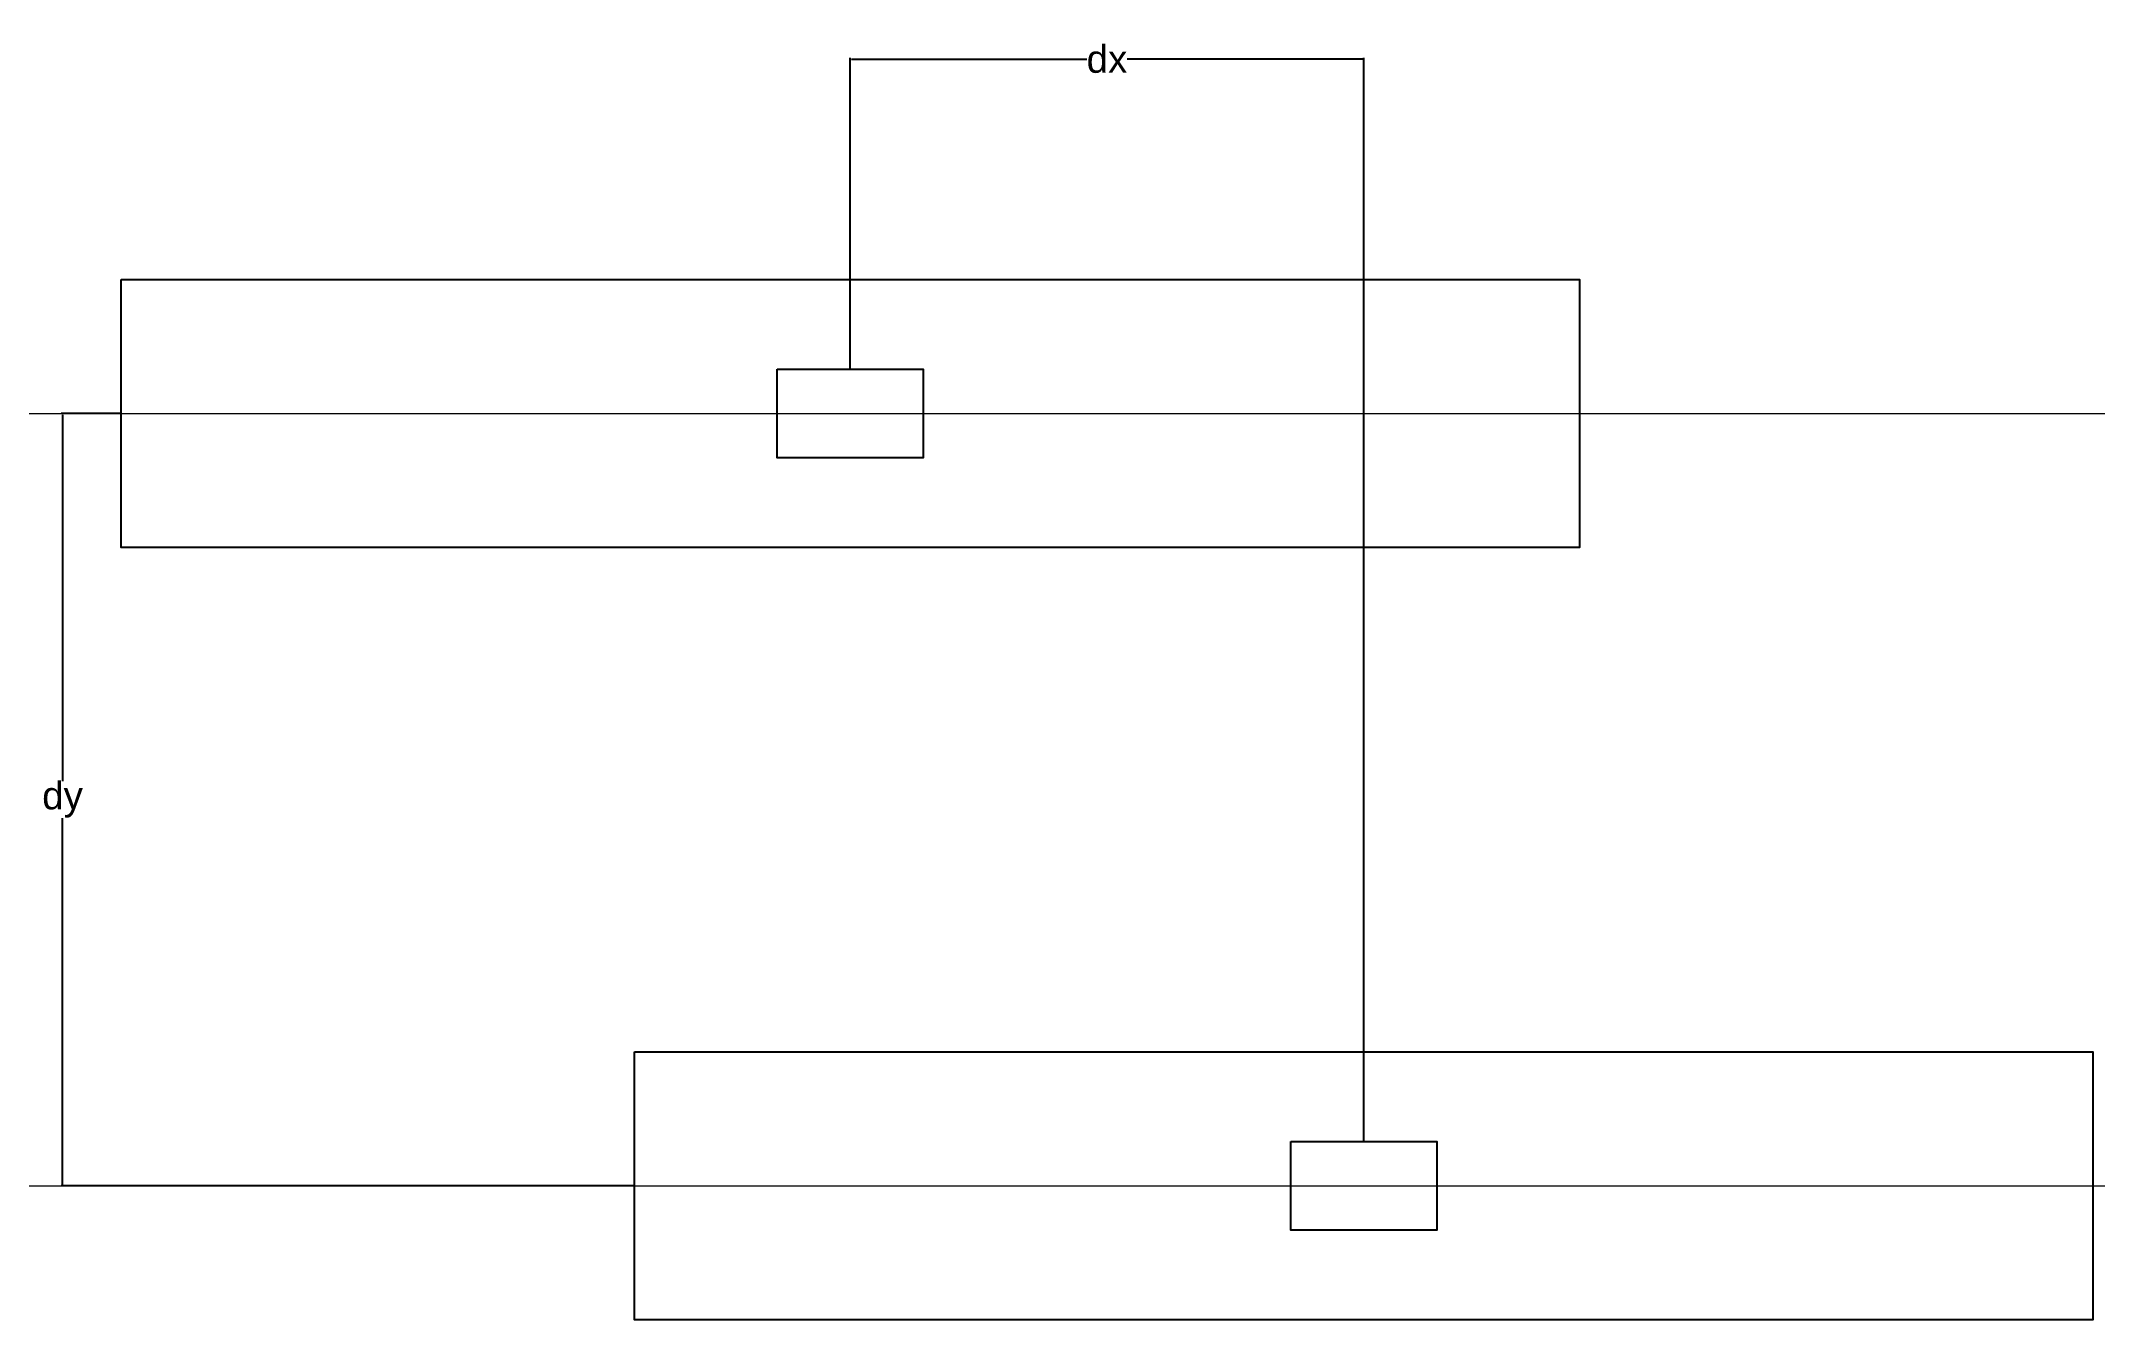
# Model space of a CAD drawing. Header units: millimetres. Extents: x 29 to 327, y 54 to 239.
import ezdxf

# ---------------------------------------------------------------- set-up
doc = ezdxf.new("R2010")
doc.units = ezdxf.units.MM
doc.header["$MEASUREMENT"] = 0
doc.linetypes.add('Amconstr', pattern=[9999, 9999, 0])
doc.layers.add('AM_CL', color=1, linetype='Amconstr', lineweight=15)
doc.styles.get("Standard").update_dxf_attribs({"font": 'arial.ttf'})
doc.dimstyles.get("Standard").update_dxf_attribs({"dimtxt": 4, "dimasz": 0.18, "dimexe": 0.18, "dimexo": 0.0625, "dimgap": 0.09, "dimtad": 0, "dimtih": 1, "dimtoh": 1, "dimdec": 4, "dimzin": 0, "dimdsep": 46, "dimtxsty": 'Standard', "dimcen": 0.09, "dimadec": 0, "dimazin": 0, "dimtfac": 1, "dimtdec": 4, "dimtofl": 0, "dimtmove": 0, "dimatfit": 3, "dimfxl": 1, "dimtolj": 1, "dimtzin": 0, "dimarcsym": 0})

# ---------------------------------------------------------------- blocks, each defined once
blk = doc.blocks.new('*D8')
at = {"color": 0, "lineweight": -2, "transparency": 16777216}
for p, q in [((40.85, 184.92), (32.26, 184.92)), ((32.44, 184.74), (32.44, 131.65)), ((32.44, 73.22), (32.44, 126.3)), ((115.28, 73.04), (32.26, 73.04))]:
    blk.add_line(p, q, dxfattribs=at)
at = {"color": 0, "transparency": 16777216}
for points in [[(32.41, 184.74), (32.47, 184.74), (32.44, 184.92)], [(32.41, 73.22), (32.47, 73.22), (32.44, 73.04)]]:
    blk.add_solid(points, dxfattribs=at)
at = {"layer": 'Defpoints', "color": 0, "transparency": 16777216}
for p in [(40.92, 184.92), (32.44, 73.04), (115.34, 73.04)]:
    blk.add_point(p, dxfattribs=at)
at = {"color": 0, "transparency": 16777216, "insert": (32.44, 128.98), "char_height": 4, "attachment_point": 5}
blk.add_mtext('\\A1;dy', dxfattribs=at)
blk = doc.blocks.new('*D9')
at = {"color": 0, "lineweight": -2, "transparency": 16777216}
for p, q in [((146.61, 191.4), (146.61, 236.44)), ((146.79, 236.26), (180.9, 236.26)), ((220.86, 236.26), (186.75, 236.26)), ((221.04, 79.51), (221.04, 236.44))]:
    blk.add_line(p, q, dxfattribs=at)
at = {"color": 0, "transparency": 16777216}
for points in [[(146.79, 236.29), (146.79, 236.23), (146.61, 236.26)], [(220.86, 236.29), (220.86, 236.23), (221.04, 236.26)]]:
    blk.add_solid(points, dxfattribs=at)
at = {"layer": 'Defpoints', "color": 0, "transparency": 16777216}
for p in [(221.04, 236.26), (146.61, 191.33), (221.04, 79.45)]:
    blk.add_point(p, dxfattribs=at)
at = {"color": 0, "transparency": 16777216, "insert": (183.82, 236.26), "char_height": 4, "attachment_point": 5}
blk.add_mtext('\\A1;dx', dxfattribs=at)

msp = doc.modelspace()

# ---------------------------------------------------------------- linework, layer by layer
for p, q in [((40.91566, 184.91639), (40.91566, 184.91639)), ((40.91566, 184.91639), (40.91566, 184.91639)), ((40.91566, 184.91639), (40.91566, 184.91639)), ((40.91566, 184.91639), (40.91566, 184.91639)), ((115.34066, 73.0351), (115.34066, 73.0351)), ((115.34066, 73.0351), (115.34066, 73.0351)), ((115.34066, 73.0351), (115.34066, 73.0351))]:
    msp.add_line(p, q)
for points in [[(40.91566, 204.34121), (252.3093, 204.34121), (252.3093, 165.49157), (40.91566, 165.49157)], [(136.02544, 191.33352), (157.19952, 191.33352), (157.19952, 178.49927), (136.02544, 178.49927)], [(115.34066, 92.45992), (326.73431, 92.45992), (326.73431, 53.61028), (115.34066, 53.61028)], [(210.45045, 79.45223), (231.62452, 79.45223), (231.62452, 66.61798), (210.45045, 66.61798)]]:
    msp.add_lwpolyline(points, close=True)
at = {"layer": 'AM_CL'}
for p in [(40.91566, 184.91639), (40.91566, 184.91639), (115.34066, 73.0351)]:
    msp.add_xline(p, (1, 0), dxfattribs=at)

# ---------------------------------------------------------------- dimensions: what is measured, and where the dimension line sits
dim = msp.add_linear_dim(base=(221.03748, 236.25948), p1=(146.61248, 191.33352), p2=(221.03748, 79.45223), text='dx', dimstyle='Standard', override={"dimpost": ''})
dim.commit()
dim.dimension.update_dxf_attribs({"geometry": '*D9', "text_midpoint": (183.82498, 236.25948)})
dim = msp.add_linear_dim(base=(32.43575, 73.0351), p1=(40.91566, 184.91639), p2=(115.34066, 73.0351), angle=90, text='dy', dimstyle='Standard', override={"dimpost": ''})
dim.commit()
dim.dimension.update_dxf_attribs({"geometry": '*D8', "text_midpoint": (32.43575, 128.97575), "dimtype": 160})

doc.saveas('drawing.dxf')
